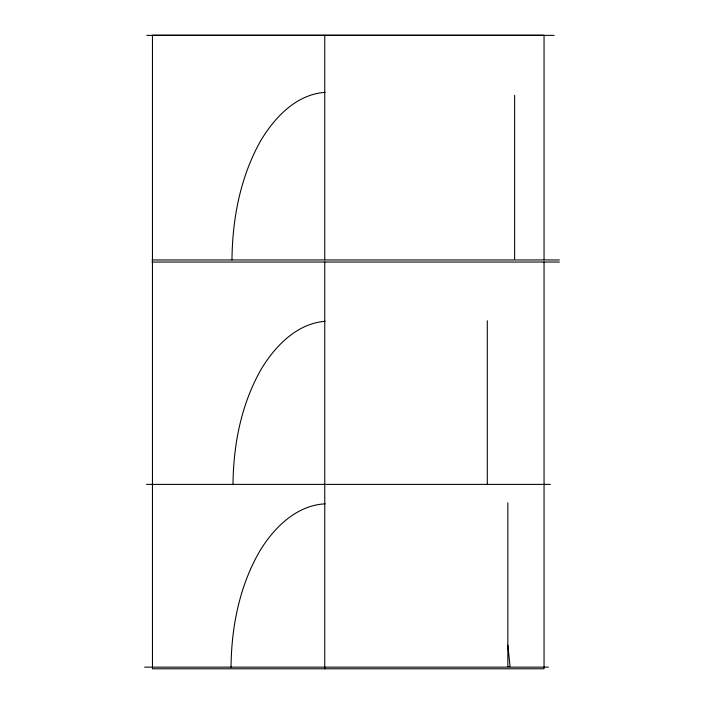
<?xml version="1.0" encoding="UTF-8"?>
<svg xmlns="http://www.w3.org/2000/svg" width="704" height="704" viewBox="0 0 704 704"><rect width="100%" height="100%" fill="white"/><g stroke="black" fill="none" stroke-linecap="round" stroke-linejoin="round"><path stroke-width="1.06" d="M231.977 259.952C232.346 218.926 240.275 177.179 260.498 141.108C274.41 117.594 296.243 94.318 325.116 92.356M233.006 484.387C233.358 444.356 241.375 403.63 261.518 368.658C275.422 345.805 296.982 323.541 325.081 321.306M231.044 667.146C231.396 627.106 239.413 586.379 259.565 551.417C273.75 527.903 296.27 505.278 325.239 503.826M146.793 35.367L554.145 35.367M152.02 259.952L559.372 259.952M152.02 262.038L559.372 262.038M146.59 484.387L325.186 484.387M326.278 484.387L550.361 484.387M144.628 667.146L548.407 667.146M507.848 645.146L510.048 666.512L507.848 666.512L507.848 502.841M544.051 259.6L544.051 35.2L152.46 35.2L152.46 259.961M544.051 261.8L544.051 668.8L152.46 668.8L152.46 261.061M514.615 95.313L514.615 258.975M487.3 320.725L487.3 484.387M324.755 35.2L324.755 259.6M324.755 261.8L324.755 668.8"/></g></svg>
